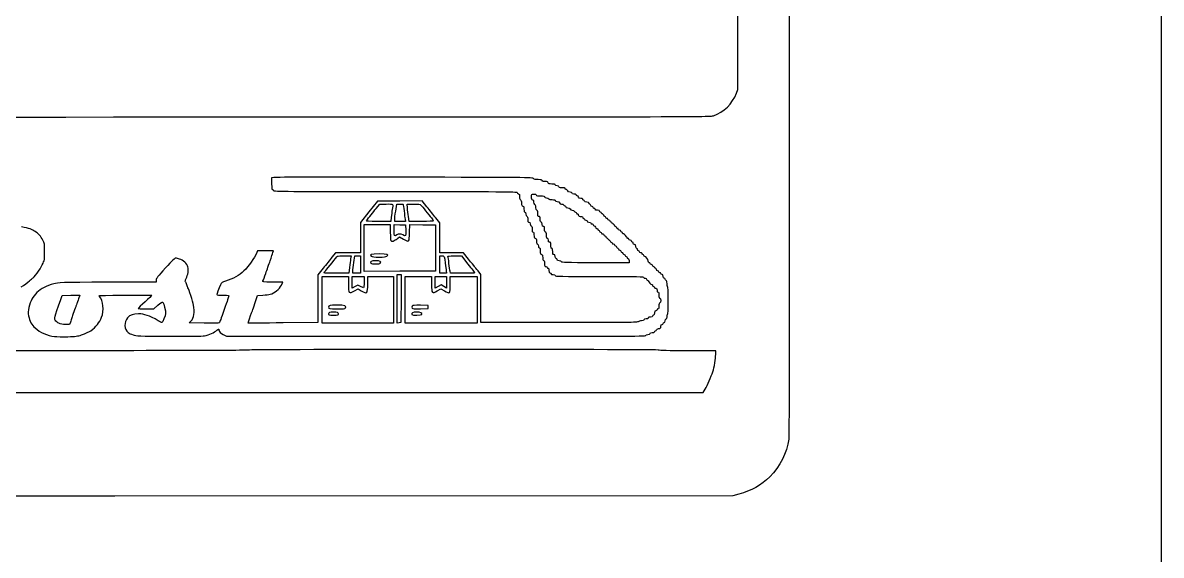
# Model space of a CAD drawing. Extents: x -1 to 1702, y -1 to 1135.
# Drawn here: x 1483.6 to 1702.3, y 445.6 to 548 of the extents above; entities that cross this region are included whole.
import ezdxf

# ---------------------------------------------------------------- set-up
doc = ezdxf.new("R2010")
doc.units = 0
doc.layers.get('0').update_dxf_attribs({"linetype": 'CONTINUOUS'})

msp = doc.modelspace()

# ---------------------------------------------------------------- linework, layer by layer
at = {"color": 7}
for points in [[(-1.300459, 1135.300309), (1702.300343, 1135.300309), (1702.300343, -1.300509), (-1.300459, -1.300509)], [(-1.300459, 850.558845), (1702.300343, 850.558845), (1702.300343, -1.300506), (-1.300459, -1.300506)], [(1549.586881, 509.927931)], [(1552.255156, 501.792674)], [(1553.514931, 503.099721)], [(1555.499506, 494.918714), (1555.499506, 499.577932), (1555.889506, 499.577977), (1556.279506, 499.578014), (1556.246506, 494.971192), (1556.213506, 490.364362), (1555.856206, 490.311937), (1555.498981, 490.259512)], [(1562.819506, 498.077977), (1562.819506, 499.217939), (1563.899506, 499.217939), (1564.979505, 499.217939), (1564.979505, 498.076439), (1564.979505, 496.934932), (1564.471305, 497.255722), (1563.963181, 497.576534), (1563.391306, 497.257274), (1562.819506, 496.938014)], [(1545.550306, 493.170914)], [(1544.219506, 492.005092)], [(1560.250756, 491.916157)]]:
    msp.add_lwpolyline(points, close=True, dxfattribs=at)
for points in [[(1620.679604, 534.411193), (1620.959504, 535.157931), (1620.989504, 649.813795)], [(1616.281604, 530.084376), (1616.281904, 530.084376)], [(1531.769506, 518.239446), (1531.379506, 518.167146), (1531.379506, 517.032584)], [(1561.222981, 512.579669), (1560.286456, 513.741029), (1556.006656, 513.709529), (1551.726931, 513.678029), (1550.073181, 511.640241), (1548.419506, 509.602446), (1548.419506, 506.690241), (1548.419506, 503.778029), (1546.026256, 503.778029), (1543.633006, 503.778029), (1542.962506, 502.908029)], [(1551.454606, 512.278221), (1552.149706, 513.137931), (1553.404606, 513.137931)], [(1555.218256, 511.787931), (1555.419706, 513.137931), (1555.992556, 513.137931)], [(1557.456631, 512.387931), (1557.384631, 513.137931), (1558.635331, 513.137931)], [(1554.358381, 510.587931), (1554.280381, 509.777931), (1551.875281, 509.777931)], [(1557.018856, 510.227931), (1557.090106, 509.777931), (1556.054806, 509.777931), (1555.019431, 509.777931), (1555.019431, 510.107931), (1555.018156, 510.107931)], [(1560.133981, 509.777931), (1557.808531, 509.777931), (1557.668581, 510.707931)], [(1569.202155, 502.548014), (1568.20773, 503.778014), (1565.933655, 503.778014), (1563.659506, 503.778014), (1563.659506, 506.641754), (1563.659506, 509.505494), (1562.909506, 510.461894)], [(1557.873106, 507.663194), (1557.906856, 509.182776), (1560.393256, 509.150376), (1562.879656, 509.117976), (1562.879656, 504.677976), (1562.879656, 500.237977), (1556.009656, 500.207002), (1549.139656, 500.176027), (1549.139506, 504.676941)], [(1549.139506, 504.676941), (1549.139506, 509.177931), (1551.659506, 509.177931), (1554.179506, 509.177931), (1554.179506, 507.692616)], [(1554.899356, 508.102499), (1554.899506, 508.102431)], [(1554.899506, 508.102431), (1554.899506, 509.186939), (1556.009506, 509.152439), (1557.119506, 509.117939), (1557.154006, 508.067939)], [(1555.643131, 506.574359), (1555.966756, 506.813601), (1556.721256, 506.364134)], [(1531.625656, 503.808059), (1531.725106, 504.138059), (1530.185281, 504.138059), (1528.645382, 504.138059), (1528.508807, 503.808059)], [(1545.403156, 503.176101), (1546.646731, 503.177601), (1546.556806, 502.607602)], [(1547.174581, 501.925559), (1547.369656, 503.177939), (1547.894581, 503.177939), (1548.419506, 503.177939), (1548.419506, 501.497939), (1548.419506, 499.817939), (1547.699506, 499.817939), (1546.979506, 499.817939), (1546.979506, 500.245559)], [(1563.659506, 501.497932), (1563.659506, 503.177931), (1564.071405, 503.177931)], [(1566.50868, 503.177931), (1567.823505, 503.177931), (1569.101505, 501.589837)], [(1546.328881, 500.957602), (1546.191031, 499.877602), (1543.825231, 499.845052)], [(1564.924755, 500.267932), (1564.982505, 499.817932), (1564.32108, 499.817932), (1563.659656, 499.817932), (1563.659506, 501.497932)], [(1587.059205, 502.037932), (1587.059505, 502.037932)], [(1600.042304, 502.277932), (1600.091054, 501.857932), (1593.57513, 501.857932)], [(1541.276956, 500.778029), (1540.261906, 499.518029), (1540.261906, 494.947679), (1540.261906, 490.377322), (1533.581881, 490.297679)], [(1541.099506, 494.717932), (1541.099506, 499.217932), (1543.619506, 499.217932), (1546.139506, 499.217932), (1546.139506, 497.714159)], [(1549.859506, 497.801932), (1549.859506, 499.217932), (1552.319506, 499.217932), (1554.779506, 499.217932), (1554.779506, 494.717932), (1554.779506, 490.217932), (1547.939506, 490.217932), (1541.099506, 490.217932), (1541.099506, 494.717932)], [(1541.463856, 499.905052), (1541.463856, 499.905412)], [(1546.859506, 498.086377), (1546.859506, 499.217932), (1547.999506, 499.217932), (1549.139506, 499.217932), (1549.139506, 498.137932)], [(1557.059506, 494.717932), (1557.059506, 499.217932), (1559.579506, 499.217932), (1562.099506, 499.217932), (1562.099506, 497.714159)], [(1565.699505, 497.657932), (1565.699505, 499.217932), (1568.279505, 499.217932), (1570.859505, 499.217932), (1570.859505, 494.717932), (1570.859505, 490.217932), (1563.959506, 490.217932), (1557.059506, 490.217932), (1557.059506, 494.717932)], [(1568.04498, 499.817932), (1565.71038, 499.817932), (1565.651805, 500.207932)], [(1586.624805, 490.338014), (1571.579505, 490.338014), (1571.579505, 494.966107), (1571.579505, 499.594207), (1571.03208, 500.276107)], [(1509.183407, 498.532904), (1509.183407, 498.147719), (1499.793407, 498.104069)], [(1533.254656, 497.568059), (1533.545956, 498.138059), (1531.559656, 498.138059)], [(1548.416431, 497.314094), (1547.960656, 497.570257), (1547.410081, 497.262539), (1546.859506, 496.954822), (1546.859506, 498.086377)], [(1547.277856, 496.447912), (1548.021106, 496.837012), (1548.603781, 496.467472)], [(1563.208306, 496.444417), (1563.911581, 496.834019), (1564.563705, 496.465979)], [(1490.855058, 494.777932), (1491.129858, 495.557932), (1492.817133, 495.591082), (1494.504407, 495.624232), (1494.277682, 494.931052)], [(1528.408007, 494.778044), (1528.681907, 495.558044), (1529.701906, 495.632969)], [(1507.219532, 492.983182), (1508.759507, 492.988432), (1509.539507, 493.698277)], [(1561.439506, 493.337932), (1561.439506, 493.637932), (1559.987131, 493.671457)], [(1559.987131, 493.004354), (1561.439506, 493.037879), (1561.439506, 493.337932)], [(1490.497458, 490.211429), (1490.497458, 490.211137)], [(1492.715883, 490.427864), (1492.560783, 489.977864), (1491.780183, 489.980864)], [(1518.385157, 490.245839), (1515.544832, 490.278089), (1515.873407, 490.638089)], [(1494.843407, 487.984979), (1494.839507, 487.984822)], [(1522.086407, 488.057999), (1522.679507, 487.757999), (1562.969506, 487.726799)], [(1616.697329, 484.24794), (1616.697329, 484.93794), (1611.237329, 484.93794)], [(1382.756286, 477.28791), (1382.678286, 476.89791), (1498.473782, 476.89791), (1614.269279, 476.89791), (1614.677204, 477.58791), (1614.679379, 477.58794)], [(1621.163879, 457.359683), (1619.999204, 457.03794), (1501.259207, 457.02339)]]:
    msp.add_lwpolyline(points, dxfattribs=at)
for points in [[(1630.834004, 619.217936), (1630.859504, 508.123266), (1630.834004, 468.668265), (1630.733504, 467.960782)], [(1616.281904, 530.084376), (1618.223954, 530.749978), (1619.940104, 532.438438), (1620.679604, 534.411193)], [(1385.594061, 530.007088), (1386.155211, 529.856008), (1401.169535, 529.836306), (1500.959207, 529.855671)], [(1500.959207, 529.855671), (1609.115504, 529.876671), (1615.713704, 529.889721), (1616.281604, 530.084376)], [(1531.379506, 517.032584), (1531.379506, 516.104084), (1531.412506, 515.898014), (1531.559506, 515.898014)], [(1556.859181, 518.274921), (1543.274356, 518.295246), (1531.984006, 518.279421), (1531.769506, 518.239446)], [(1581.712455, 518.028021), (1581.567255, 518.226636), (1580.21973, 518.240031), (1556.859181, 518.274921)], [(1582.602705, 517.818021), (1582.03953, 517.818021), (1581.82983, 517.867521), (1581.712455, 518.028021)], [(1583.339505, 517.638021), (1583.339505, 517.778481), (1583.177655, 517.818021), (1582.602705, 517.818021)], [(1583.890755, 517.458021), (1583.48073, 517.458021), (1583.339505, 517.504146), (1583.339505, 517.638021)], [(1584.50478, 517.218021), (1584.45378, 517.414079), (1584.341055, 517.458021), (1583.890755, 517.458021)], [(1585.21353, 516.978021), (1584.66843, 516.978021), (1584.55773, 517.015521), (1584.50478, 517.218021)], [(1585.859505, 516.798021), (1585.859505, 516.935736), (1585.707705, 516.978021), (1585.21353, 516.978021)], [(1586.219505, 516.618021), (1585.979505, 516.618021), (1585.859505, 516.678021), (1585.859505, 516.798021)], [(1586.579505, 516.438021), (1586.579505, 516.558021), (1586.459505, 516.618021), (1586.219505, 516.618021)], [(1587.179505, 516.258021), (1586.726205, 516.258021), (1586.579505, 516.302046), (1586.579505, 516.438021)], [(1587.779505, 516.078021), (1587.779505, 516.214019), (1587.63288, 516.258021), (1587.179505, 516.258021)], [(1531.559506, 515.898014), (1531.658506, 515.898014), (1531.739506, 515.817014), (1531.739506, 515.718014)], [(1531.739506, 515.718014), (1531.739506, 515.558631), (1534.419481, 515.538014), (1555.139506, 515.538014)], [(1555.139506, 515.538014), (1575.370305, 515.538014), (1578.539505, 515.514764), (1578.539505, 515.366106)], [(1578.539505, 515.366106), (1578.539505, 515.271554), (1578.647505, 515.159909), (1578.779505, 515.118014)], [(1578.779505, 515.118014), (1578.970755, 515.057339), (1579.019505, 514.936454), (1579.019505, 514.522769)], [(1579.019505, 514.522769), (1579.019505, 514.172069), (1579.078005, 513.981291), (1579.199505, 513.934626)], [(1581.299505, 514.506704), (1581.299505, 515.057609), (1581.299505, 515.057939), (1581.723255, 515.057939)], [(1581.539505, 513.892701), (1581.343455, 513.944001), (1581.299505, 514.056389), (1581.299505, 514.506704)], [(1581.723255, 515.057939), (1581.98928, 515.057939), (1582.17273, 514.990889), (1582.216155, 514.877939)], [(1582.216155, 514.877939), (1582.267905, 514.743906), (1582.48113, 514.697939), (1583.05233, 514.697939)], [(1583.05233, 514.697939), (1583.65428, 514.697939), (1583.819505, 514.659164), (1583.819505, 514.517939)], [(1583.819505, 514.517939), (1583.819505, 514.397519), (1583.939955, 514.337939), (1584.183255, 514.337939)], [(1584.183255, 514.337939), (1584.395955, 514.337939), (1584.57573, 514.263164), (1584.616155, 514.157939)], [(1584.616155, 514.157939), (1584.664155, 514.031879), (1584.861105, 513.977939), (1585.27233, 513.977939)], [(1588.005555, 515.898021), (1587.881205, 515.898021), (1587.779505, 515.979021), (1587.779505, 516.078021)], [(1588.294305, 515.658021), (1588.259805, 515.790854), (1588.13058, 515.898021), (1588.005555, 515.898021)], [(1588.728255, 515.418021), (1588.457955, 515.418021), (1588.33998, 515.483271), (1588.294305, 515.658021)], [(1589.099505, 515.238021), (1589.099505, 515.359236), (1588.97823, 515.418021), (1588.728255, 515.418021)], [(1589.44668, 515.058021), (1589.21808, 515.058021), (1589.099505, 515.119521), (1589.099505, 515.238021)], [(1589.86293, 514.878021), (1589.82393, 514.980621), (1589.64453, 515.058021), (1589.44668, 515.058021)], [(1590.10173, 514.698021), (1590.008355, 514.698021), (1589.90088, 514.779021), (1589.86293, 514.878021)], [(1590.334305, 514.458021), (1590.299805, 514.590021), (1590.195105, 514.698021), (1590.10173, 514.698021)], [(1590.768255, 514.218021), (1590.497955, 514.218021), (1590.37998, 514.283271), (1590.334305, 514.458021)], [(1591.139505, 514.038021), (1591.139505, 514.159236), (1591.01823, 514.218021), (1590.768255, 514.218021)], [(1549.586881, 509.927931), (1550.070031, 510.548571), (1550.869606, 511.554696), (1551.454606, 512.278221)], [(1553.404606, 513.137931), (1554.825331, 513.137931), (1554.746881, 513.212631), (1554.547906, 512.049974)], [(1554.547906, 512.049974), (1554.486406, 511.691339), (1554.401281, 511.033431), (1554.358381, 510.587931)], [(1555.992556, 513.137931), (1556.307556, 513.137931), (1556.594206, 513.091281), (1556.629381, 513.034289)], [(1556.629381, 513.034289), (1556.664631, 512.977289), (1556.750656, 512.423781), (1556.820481, 511.804289)], [(1557.668581, 510.707931), (1557.591481, 511.219431), (1557.496156, 511.975431), (1557.456631, 512.387931)], [(1558.635331, 513.137931), (1559.678431, 513.137931), (1559.915656, 513.103056), (1560.064681, 512.927939)], [(1560.064681, 512.927939), (1560.163006, 512.812439), (1560.562681, 512.312939), (1560.952906, 511.817931)], [(1562.909506, 510.461894), (1562.497006, 510.987929), (1561.738081, 511.940924), (1561.222981, 512.579669)], [(1579.199505, 513.934626), (1579.321905, 513.887676), (1579.379505, 513.695991), (1579.379505, 513.335774)], [(1579.379505, 513.335774), (1579.379505, 512.906931), (1579.425255, 512.794049), (1579.619505, 512.743251)], [(1579.619505, 512.743251), (1579.815555, 512.691951), (1579.859505, 512.579564), (1579.859505, 512.129249)], [(1579.859505, 512.129249), (1579.859505, 511.719269), (1579.905255, 511.578014), (1580.039505, 511.578014)], [(1581.779505, 513.480179), (1581.779505, 513.729021), (1581.710505, 513.848046), (1581.539505, 513.892701)], [(1581.959505, 513.061326), (1581.856455, 513.100851), (1581.779505, 513.279966), (1581.779505, 513.480179)], [(1582.139505, 512.465099), (1582.139505, 512.822984), (1582.081755, 513.014429), (1581.959505, 513.061326)], [(1582.319505, 511.937939), (1582.18683, 511.937939), (1582.139505, 512.076509), (1582.139505, 512.465099)], [(1582.499505, 511.337939), (1582.499505, 511.791269), (1582.455255, 511.937939), (1582.319505, 511.937939)], [(1585.27233, 513.977939), (1585.714305, 513.977939), (1585.859505, 513.933389), (1585.859505, 513.797939)], [(1585.859505, 513.797939), (1585.859505, 513.676724), (1585.98078, 513.617939), (1586.230755, 513.617939)], [(1586.230755, 513.617939), (1586.501055, 513.617939), (1586.61903, 513.552689), (1586.66478, 513.377939)], [(1586.66478, 513.377939), (1586.70828, 513.210629), (1586.82843, 513.137939), (1587.06063, 513.137939)], [(1587.06063, 513.137939), (1587.246105, 513.137939), (1587.424455, 513.058124), (1587.46293, 512.957939)], [(1587.46293, 512.957939), (1587.50118, 512.858939), (1587.614655, 512.777939), (1587.715755, 512.777939)], [(1587.715755, 512.777939), (1587.816855, 512.777939), (1587.899505, 512.696939), (1587.899505, 512.597939)], [(1587.899505, 512.597939), (1587.899505, 512.476724), (1588.02078, 512.417939), (1588.270755, 512.417939)], [(1588.270755, 512.417939), (1588.541055, 512.417939), (1588.65903, 512.352689), (1588.70478, 512.177939)], [(1588.70478, 512.177939), (1588.74828, 512.010629), (1588.86843, 511.937939), (1589.10063, 511.937939)], [(1589.10063, 511.937939), (1589.286105, 511.937939), (1589.464455, 511.858124), (1589.50293, 511.757939)], [(1591.319505, 513.858021), (1591.220505, 513.858021), (1591.139505, 513.939021), (1591.139505, 514.038021)], [(1591.499505, 513.678021), (1591.499505, 513.777021), (1591.418505, 513.858021), (1591.319505, 513.858021)], [(1591.919505, 513.498021), (1591.62618, 513.498021), (1591.499505, 513.552321), (1591.499505, 513.678021)], [(1592.339505, 513.330861), (1592.339505, 513.441899), (1592.198505, 513.498021), (1591.919505, 513.498021)], [(1592.519505, 513.094634), (1592.420505, 513.132584), (1592.339505, 513.238919), (1592.339505, 513.330861)], [(1592.699505, 512.841794), (1592.699505, 512.942856), (1592.618505, 513.056639), (1592.519505, 513.094634)], [(1592.939505, 512.658021), (1592.80398, 512.658021), (1592.699505, 512.738031), (1592.699505, 512.841794)], [(1593.179505, 512.478021), (1593.179505, 512.578019), (1593.072855, 512.658021), (1592.939505, 512.658021)], [(1593.359505, 512.298021), (1593.260505, 512.298021), (1593.179505, 512.379021), (1593.179505, 512.478021)], [(1593.539505, 512.118021), (1593.539505, 512.217021), (1593.458505, 512.298021), (1593.359505, 512.298021)], [(1593.959505, 511.938021), (1593.66618, 511.938021), (1593.539505, 511.992321), (1593.539505, 512.118021)], [(1594.379505, 511.758021), (1594.379505, 511.883736), (1594.25283, 511.938021), (1593.959505, 511.938021)], [(1551.875281, 509.777931), (1549.968856, 509.777931), (1549.494331, 509.809056), (1549.586881, 509.927931)], [(1555.018156, 510.107931), (1555.018156, 510.289431), (1555.107406, 511.045431), (1555.218256, 511.787931)], [(1556.820481, 511.804289), (1556.890231, 511.184781), (1556.979556, 510.475439), (1557.018856, 510.227931)], [(1562.459356, 509.897579), (1562.459356, 509.822166), (1561.599706, 509.777931), (1560.133981, 509.777931)], [(1560.952906, 511.817931), (1561.343131, 511.322931), (1561.841731, 510.715274), (1562.060881, 510.467579)], [(1562.060881, 510.467579), (1562.280031, 510.219891), (1562.459356, 509.963391), (1562.459356, 509.897579)], [(1580.039505, 511.578014), (1580.159955, 511.578014), (1580.219505, 511.457594), (1580.219505, 511.214249)], [(1580.219505, 511.214249), (1580.219505, 511.001594), (1580.294505, 510.821789), (1580.399505, 510.781409)], [(1580.399505, 510.781409), (1580.52168, 510.734534), (1580.579505, 510.543066), (1580.579505, 510.185174)], [(1580.579505, 510.185174), (1580.579505, 509.738024), (1580.616255, 509.658014), (1580.819505, 509.658014)], [(1582.739505, 510.737939), (1582.53153, 510.737939), (1582.499505, 510.817941), (1582.499505, 511.337939)], [(1582.979505, 510.197939), (1582.979505, 510.657929), (1582.944255, 510.737939), (1582.739505, 510.737939)], [(1583.159505, 509.657939), (1583.026155, 509.657939), (1582.979505, 509.797941), (1582.979505, 510.197939)], [(1589.50293, 511.757939), (1589.54118, 511.658939), (1589.654655, 511.577939), (1589.755755, 511.577939)], [(1589.755755, 511.577939), (1589.856855, 511.577939), (1589.939505, 511.496939), (1589.939505, 511.397939)], [(1589.939505, 511.397939), (1589.939505, 511.298939), (1590.020505, 511.217939), (1590.119505, 511.217939)], [(1590.119505, 511.217939), (1590.218505, 511.217939), (1590.299505, 511.142706), (1590.299505, 511.050779)], [(1590.299505, 511.050779), (1590.299505, 510.867299), (1590.551655, 510.737939), (1590.90933, 510.737939)], [(1590.90933, 510.737939), (1591.03593, 510.737939), (1591.139505, 510.656939), (1591.139505, 510.557939)], [(1591.139505, 510.557939), (1591.139505, 510.458939), (1591.220505, 510.377939), (1591.319505, 510.377939)], [(1591.319505, 510.377939), (1591.418505, 510.377939), (1591.499505, 510.296939), (1591.499505, 510.197939)], [(1591.499505, 510.197939), (1591.499505, 510.097941), (1591.606155, 510.017939), (1591.739505, 510.017939)], [(1591.739505, 510.017939), (1591.872855, 510.017939), (1591.979505, 509.937929), (1591.979505, 509.837939)], [(1591.979505, 509.837939), (1591.979505, 509.717931), (1592.099505, 509.657931), (1592.339505, 509.657931)], [(1594.559505, 511.578021), (1594.460505, 511.578021), (1594.379505, 511.659021), (1594.379505, 511.758021)], [(1594.739505, 511.398021), (1594.739505, 511.497021), (1594.658505, 511.578021), (1594.559505, 511.578021)], [(1594.930755, 511.218021), (1594.82553, 511.218021), (1594.739505, 511.299021), (1594.739505, 511.398021)], [(1595.18478, 510.978021), (1595.15028, 511.110021), (1595.035905, 511.218021), (1594.930755, 511.218021)], [(1595.41353, 510.738021), (1595.32218, 510.738021), (1595.21928, 510.846021), (1595.18478, 510.978021)], [(1595.579505, 510.558021), (1595.579505, 510.657021), (1595.504505, 510.738021), (1595.41353, 510.738021)], [(1595.759505, 510.378021), (1595.660505, 510.378021), (1595.579505, 510.459021), (1595.579505, 510.558021)], [(1595.939505, 510.198021), (1595.939505, 510.297021), (1595.858505, 510.378021), (1595.759505, 510.378021)], [(1596.179505, 510.018021), (1596.046155, 510.018021), (1595.939505, 510.098031), (1595.939505, 510.198021)], [(1596.419505, 509.838021), (1596.419505, 509.938019), (1596.312855, 510.018021), (1596.179505, 510.018021)], [(1596.599505, 509.658021), (1596.500505, 509.658021), (1596.419505, 509.739021), (1596.419505, 509.838021)], [(1485.959508, 507.838281), (1485.285333, 508.278119), (1484.828133, 508.439106), (1483.319508, 508.767921)], [(1487.416908, 506.177939), (1487.011608, 506.958584), (1486.614558, 507.410939), (1485.959508, 507.838281)], [(1554.179506, 507.692616), (1554.179506, 505.961676), (1554.261781, 505.788141), (1554.920881, 506.128979)], [(1555.446406, 507.194189), (1554.970381, 506.834114), (1554.899356, 506.951999), (1554.899356, 508.102499)], [(1557.154006, 508.067939), (1557.191506, 506.933729), (1557.154006, 506.871509), (1556.579356, 507.197939)], [(1556.721256, 506.364134), (1557.787981, 505.728681), (1557.831406, 505.777679), (1557.873106, 507.663194)], [(1580.819505, 509.658014), (1581.00618, 509.658014), (1581.059505, 509.578011), (1581.059505, 509.298014)], [(1581.059505, 509.298014), (1581.059505, 509.058014), (1581.119505, 508.938014), (1581.239505, 508.938014)], [(1581.239505, 508.938014), (1581.37548, 508.938014), (1581.419505, 508.791351), (1581.419505, 508.338014)], [(1581.419505, 508.338014), (1581.419505, 507.884684), (1581.463755, 507.738014), (1581.599505, 507.738014)], [(1581.599505, 507.738014), (1581.732405, 507.738014), (1581.779505, 507.598911), (1581.779505, 507.206106)], [(1583.339505, 509.237939), (1583.339505, 509.531264), (1583.285505, 509.657939), (1583.159505, 509.657939)], [(1583.579505, 508.817939), (1583.385255, 508.817939), (1583.339505, 508.897941), (1583.339505, 509.237939)], [(1583.819505, 508.277939), (1583.819505, 508.737929), (1583.784255, 508.817939), (1583.579505, 508.817939)], [(1583.999505, 507.737939), (1583.866155, 507.737939), (1583.819505, 507.877941), (1583.819505, 508.277939)], [(1584.179505, 507.137939), (1584.179505, 507.591269), (1584.135255, 507.737939), (1583.999505, 507.737939)], [(1592.339505, 509.657931), (1592.579505, 509.657931), (1592.699505, 509.597931), (1592.699505, 509.477931)], [(1592.699505, 509.477931), (1592.699505, 509.377934), (1592.806155, 509.297931), (1592.939505, 509.297931)], [(1592.939505, 509.297931), (1593.072855, 509.297931), (1593.179505, 509.217921), (1593.179505, 509.117931)], [(1593.179505, 509.117931), (1593.179505, 509.018931), (1593.254505, 508.937931), (1593.345555, 508.937931)], [(1593.345555, 508.937931), (1593.43683, 508.937931), (1593.53973, 508.829931), (1593.574305, 508.697931)], [(1593.574305, 508.697931), (1593.608805, 508.565931), (1593.723105, 508.457931), (1593.828255, 508.457931)], [(1593.828255, 508.457931), (1593.93348, 508.457931), (1594.019505, 508.376931), (1594.019505, 508.277931)], [(1594.019505, 508.277931), (1594.019505, 508.178931), (1594.100505, 508.097931), (1594.199505, 508.097931)], [(1594.199505, 508.097931), (1594.298505, 508.097931), (1594.379505, 508.016931), (1594.379505, 507.917931)], [(1594.379505, 507.917931), (1594.379505, 507.818931), (1594.460505, 507.737931), (1594.559505, 507.737931)], [(1594.559505, 507.737931), (1594.658505, 507.737931), (1594.739505, 507.656931), (1594.739505, 507.557931)], [(1594.739505, 507.557931), (1594.739505, 507.457934), (1594.846155, 507.377931), (1594.979505, 507.377931)], [(1596.779505, 509.478021), (1596.779505, 509.577021), (1596.698505, 509.658021), (1596.599505, 509.658021)], [(1596.970755, 509.298021), (1596.86553, 509.298021), (1596.779505, 509.379021), (1596.779505, 509.478021)], [(1597.22478, 509.058021), (1597.19028, 509.190021), (1597.075905, 509.298021), (1596.970755, 509.298021)], [(1597.45353, 508.818021), (1597.36218, 508.818021), (1597.25928, 508.926021), (1597.22478, 509.058021)], [(1597.619505, 508.638021), (1597.619505, 508.737021), (1597.544505, 508.818021), (1597.45353, 508.818021)], [(1597.799505, 508.458021), (1597.700505, 508.458021), (1597.619505, 508.539021), (1597.619505, 508.638021)], [(1597.979505, 508.278021), (1597.979505, 508.377021), (1597.898505, 508.458021), (1597.799505, 508.458021)], [(1598.219505, 508.098021), (1598.086155, 508.098021), (1597.979505, 508.178031), (1597.979505, 508.278021)], [(1598.459505, 507.918021), (1598.459505, 508.018019), (1598.352855, 508.098021), (1598.219505, 508.098021)], [(1598.639505, 507.738021), (1598.540505, 507.738021), (1598.459505, 507.819021), (1598.459505, 507.918021)], [(1598.819505, 507.558021), (1598.819505, 507.657021), (1598.738505, 507.738021), (1598.639505, 507.738021)], [(1598.969505, 507.375951), (1598.887005, 507.377451), (1598.819505, 507.459021), (1598.819505, 507.558021)], [(1487.759508, 503.957939), (1487.759508, 505.439601), (1487.742258, 505.551081), (1487.416908, 506.177939)], [(1554.920881, 506.128979), (1555.140106, 506.242356), (1555.465156, 506.442771), (1555.643131, 506.574359)], [(1556.579356, 507.197939), (1556.193331, 507.418604), (1555.741231, 507.417081), (1555.446406, 507.194189)], [(1581.779505, 507.206106), (1581.779505, 506.779574), (1581.826755, 506.659094), (1582.019505, 506.598014)], [(1582.019505, 506.598014), (1582.210755, 506.537339), (1582.259505, 506.416454), (1582.259505, 506.002769)], [(1582.259505, 506.002769), (1582.259505, 505.652069), (1582.318005, 505.461291), (1582.439505, 505.414626)], [(1582.439505, 505.414626), (1582.538505, 505.376601), (1582.619505, 505.208849), (1582.619505, 505.041786)], [(1584.359505, 506.537939), (1584.22353, 506.537939), (1584.179505, 506.684601), (1584.179505, 507.137939)], [(1584.539505, 506.177939), (1584.539505, 506.417939), (1584.479505, 506.537939), (1584.359505, 506.537939)], [(1584.779505, 505.817931), (1584.59283, 505.817931), (1584.539505, 505.897941), (1584.539505, 506.177939)], [(1585.019505, 505.217931), (1585.019505, 505.737929), (1584.987255, 505.817931), (1584.779505, 505.817931)], [(1594.979505, 507.377931), (1595.112855, 507.377931), (1595.219505, 507.297921), (1595.219505, 507.197931)], [(1595.219505, 507.197931), (1595.219505, 507.098931), (1595.300505, 507.017931), (1595.399505, 507.017931)], [(1595.399505, 507.017931), (1595.498505, 507.017931), (1595.579505, 506.966406), (1595.579505, 506.903391)], [(1595.579505, 506.903391), (1595.579505, 506.840391), (1595.71698, 506.651391), (1595.88498, 506.483391)], [(1595.88498, 506.483391), (1596.05298, 506.315391), (1596.24198, 506.177931), (1596.30498, 506.177931)], [(1596.30498, 506.177931), (1596.36798, 506.177931), (1596.419505, 506.096931), (1596.419505, 505.997931)], [(1596.419505, 505.997931), (1596.419505, 505.898931), (1596.500505, 505.817931), (1596.599505, 505.817931)], [(1596.599505, 505.817931), (1596.698505, 505.817931), (1596.779505, 505.736931), (1596.779505, 505.637931)], [(1596.779505, 505.637931), (1596.779505, 505.537934), (1596.886155, 505.457931), (1597.019505, 505.457931)], [(1597.019505, 505.457931), (1597.152855, 505.457931), (1597.259505, 505.377921), (1597.259505, 505.277931)], [(1599.659504, 506.671116), (1599.659504, 506.855459), (1599.15243, 507.373431), (1598.969505, 507.375951)], [(1599.839504, 506.538021), (1599.740504, 506.538021), (1599.659504, 506.597946), (1599.659504, 506.671116)], [(1600.019504, 506.358021), (1600.019504, 506.457021), (1599.938504, 506.538021), (1599.839504, 506.538021)], [(1600.259504, 506.178021), (1600.126154, 506.178021), (1600.019504, 506.258031), (1600.019504, 506.358021)], [(1600.499504, 505.998021), (1600.499504, 506.098019), (1600.392854, 506.178021), (1600.259504, 506.178021)], [(1600.679504, 505.818021), (1600.580504, 505.818021), (1600.499504, 505.899021), (1600.499504, 505.998021)], [(1600.859504, 505.578021), (1600.859504, 505.711356), (1600.779479, 505.818021), (1600.679504, 505.818021)], [(1601.099504, 505.338021), (1600.939529, 505.338021), (1600.859504, 505.418031), (1600.859504, 505.578021)], [(1601.339504, 504.978021), (1601.339504, 505.258019), (1601.286254, 505.338021), (1601.099504, 505.338021)], [(1487.304783, 501.445499), (1487.758908, 502.396709), (1487.759508, 502.399942), (1487.759508, 503.957939)], [(1528.508807, 503.808059), (1528.071557, 502.751316), (1526.989307, 501.193634), (1526.047532, 500.265697)], [(1531.093981, 502.248059), (1531.331656, 502.924559), (1531.570906, 503.626559), (1531.625656, 503.808059)], [(1544.031106, 503.086101), (1544.101606, 503.134626), (1544.719156, 503.175096), (1545.403156, 503.176101)], [(1552.019506, 503.537931), (1550.432206, 503.537931), (1550.069956, 503.431791), (1550.524156, 503.099721)], [(1553.514931, 503.099721), (1553.969056, 503.431791), (1553.606806, 503.537931), (1552.019506, 503.537931)], [(1564.071405, 503.177931), (1564.551105, 503.177931), (1564.553955, 503.171931), (1564.736955, 501.737932)], [(1565.252355, 503.025374), (1565.207355, 503.143056), (1565.49438, 503.177931), (1566.50868, 503.177931)], [(1582.619505, 505.041786), (1582.619505, 504.851766), (1582.687005, 504.738014), (1582.799505, 504.738014)], [(1582.799505, 504.738014), (1582.93593, 504.738014), (1582.979505, 504.590106), (1582.979505, 504.126786)], [(1582.979505, 504.126786), (1582.979505, 503.616471), (1583.019255, 503.505186), (1583.219505, 503.452784)], [(1583.219505, 503.452784), (1583.413755, 503.402009), (1583.459505, 503.289104), (1583.459505, 502.860254)], [(1585.199505, 504.617931), (1585.06353, 504.617931), (1585.019505, 504.764594), (1585.019505, 505.217931)], [(1585.379505, 504.017931), (1585.379505, 504.471261), (1585.335255, 504.617931), (1585.199505, 504.617931)], [(1585.619505, 503.417931), (1585.41153, 503.417931), (1585.379505, 503.497934), (1585.379505, 504.017931)], [(1585.859505, 503.057931), (1585.859505, 503.337921), (1585.806255, 503.417931), (1585.619505, 503.417931)], [(1597.259505, 505.277931), (1597.259505, 505.178931), (1597.340505, 505.097931), (1597.439505, 505.097931)], [(1597.439505, 505.097931), (1597.538505, 505.097931), (1597.619505, 505.016931), (1597.619505, 504.917931)], [(1597.619505, 504.917931), (1597.619505, 504.818931), (1597.694505, 504.737931), (1597.785555, 504.737931)], [(1597.785555, 504.737931), (1597.87683, 504.737931), (1597.97973, 504.629931), (1598.014305, 504.497931)], [(1598.014305, 504.497931), (1598.048805, 504.365931), (1598.163105, 504.257931), (1598.268255, 504.257931)], [(1598.268255, 504.257931), (1598.37348, 504.257931), (1598.459505, 504.176931), (1598.459505, 504.077931)], [(1598.459505, 504.077931), (1598.459505, 503.978931), (1598.534505, 503.897931), (1598.625555, 503.897931)], [(1598.625555, 503.897931), (1598.71683, 503.897931), (1598.81973, 503.789931), (1598.854305, 503.657931)], [(1598.854305, 503.657931), (1598.888805, 503.525931), (1599.003105, 503.417931), (1599.108255, 503.417931)], [(1599.108255, 503.417931), (1599.213479, 503.417931), (1599.299504, 503.336931), (1599.299504, 503.237931)], [(1599.299504, 503.237931), (1599.299504, 503.138931), (1599.380504, 503.057931), (1599.479504, 503.057931)], [(1601.519504, 504.618021), (1601.399504, 504.618021), (1601.339504, 504.738021), (1601.339504, 504.978021)], [(1601.699504, 504.378021), (1601.699504, 504.511356), (1601.619479, 504.618021), (1601.519504, 504.618021)], [(1601.879504, 504.138021), (1601.779529, 504.138021), (1601.699504, 504.244694), (1601.699504, 504.378021)], [(1602.059504, 503.958021), (1602.059504, 504.057021), (1601.978504, 504.138021), (1601.879504, 504.138021)], [(1602.299504, 503.778021), (1602.166154, 503.778021), (1602.059504, 503.858031), (1602.059504, 503.958021)], [(1602.539504, 503.598021), (1602.539504, 503.698019), (1602.432854, 503.778021), (1602.299504, 503.778021)], [(1602.719504, 503.418021), (1602.620504, 503.418021), (1602.539504, 503.499021), (1602.539504, 503.598021)], [(1602.899504, 503.238021), (1602.899504, 503.337021), (1602.818504, 503.418021), (1602.719504, 503.418021)], [(1603.049504, 503.055951), (1602.967004, 503.057451), (1602.899504, 503.139021), (1602.899504, 503.238021)], [(1485.435933, 498.856439), (1485.643758, 498.860189), (1486.904508, 500.607104), (1487.304783, 501.445499)], [(1512.989582, 502.764081), (1512.862307, 502.812906), (1512.253157, 502.236247), (1510.995557, 500.876242)], [(1513.691132, 502.563262), (1513.406057, 502.635037), (1513.090307, 502.725404), (1512.989582, 502.764081)], [(1515.296057, 501.039959), (1515.117932, 501.701662), (1514.397632, 502.385347), (1513.691132, 502.563262)], [(1514.938832, 498.792119), (1515.314132, 499.528259), (1515.458507, 500.436509), (1515.296057, 501.039959)], [(1530.243031, 499.812277), (1530.473356, 500.475457), (1530.856306, 501.571559), (1531.093981, 502.248059)], [(1542.962506, 502.908029), (1542.593656, 502.429529), (1541.835181, 501.471029), (1541.276956, 500.778029)], [(1541.772331, 500.357939), (1541.939656, 500.555939), (1542.487381, 501.230939), (1542.989581, 501.857939)], [(1542.989581, 501.857939), (1543.491781, 502.484939), (1543.960456, 503.037614), (1544.031106, 503.086101)], [(1546.556806, 502.607602), (1546.507306, 502.294102), (1546.404781, 501.551602), (1546.328881, 500.957602)], [(1546.979506, 500.245559), (1546.979506, 500.480752), (1547.067256, 501.236752), (1547.174581, 501.925559)], [(1551.359506, 502.217932), (1550.452981, 502.217932), (1550.207656, 502.101442), (1550.463856, 501.792674)], [(1550.463856, 501.792674), (1550.562556, 501.673762), (1550.848756, 501.617932), (1551.359506, 501.617932)], [(1550.524156, 503.099721), (1550.676856, 502.988054), (1551.140056, 502.937931), (1552.019506, 502.937931)], [(1552.255156, 501.792674), (1552.511431, 502.101442), (1552.266406, 502.217932), (1551.359506, 502.217932)], [(1551.359506, 501.617932), (1551.870256, 501.617932), (1552.156456, 501.673732), (1552.255156, 501.792674)], [(1552.019506, 502.937931), (1552.898956, 502.937931), (1553.362156, 502.988031), (1553.514931, 503.099721)], [(1564.736955, 501.737932), (1564.808955, 501.176932), (1564.893105, 500.515432), (1564.924755, 500.267932)], [(1565.452005, 501.735374), (1565.374455, 502.360972), (1565.284605, 502.941471), (1565.252355, 503.025374)], [(1565.651805, 500.207932), (1565.619555, 500.422432), (1565.52963, 501.109777), (1565.452005, 501.735374)], [(1569.101505, 501.589837), (1569.804405, 500.716379), (1570.379505, 499.960379), (1570.379505, 499.909837)], [(1570.340655, 501.138014), (1570.261455, 501.237014), (1569.74913, 501.871514), (1569.202155, 502.548014)], [(1571.03208, 500.276107), (1570.73103, 500.651167), (1570.419855, 501.039014), (1570.340655, 501.138014)], [(1583.459505, 502.860254), (1583.459505, 502.500044), (1583.517255, 502.308374), (1583.639505, 502.261409)], [(1583.639505, 502.261409), (1583.76168, 502.214534), (1583.819505, 502.023067), (1583.819505, 501.665174)], [(1583.819505, 501.665174), (1583.819505, 501.218024), (1583.856255, 501.138014), (1584.059505, 501.138014)], [(1584.059505, 501.138014), (1584.192855, 501.138014), (1584.299505, 501.058012), (1584.299505, 500.958014)], [(1584.299505, 500.958014), (1584.299505, 500.859014), (1584.380505, 500.778014), (1584.479505, 500.778014)], [(1586.039505, 502.697932), (1585.919505, 502.697932), (1585.859505, 502.817931), (1585.859505, 503.057931)], [(1586.219505, 502.457932), (1586.219505, 502.591259), (1586.13948, 502.697932), (1586.039505, 502.697932)], [(1586.639505, 502.217932), (1586.29953, 502.217932), (1586.219505, 502.263682), (1586.219505, 502.457932)], [(1587.059505, 502.037932), (1587.059505, 502.163639), (1586.93283, 502.217932), (1586.639505, 502.217932)], [(1593.57513, 501.857932), (1587.863205, 501.857932), (1587.059205, 501.880132), (1587.059205, 502.037932)], [(1599.479504, 503.057931), (1599.578504, 503.057931), (1599.659504, 502.976931), (1599.659504, 502.877931)], [(1599.659504, 502.877931), (1599.659504, 502.778931), (1599.734579, 502.697932), (1599.826379, 502.697932)], [(1599.826379, 502.697932), (1599.927779, 502.697932), (1600.012529, 502.533074), (1600.042304, 502.277932)], [(1603.739504, 502.171117), (1603.739504, 502.498582), (1603.307654, 503.052381), (1603.049504, 503.055951)], [(1603.919504, 501.858022), (1603.805504, 501.858022), (1603.739504, 501.972817), (1603.739504, 502.171117)], [(1604.099504, 501.678022), (1604.099504, 501.777022), (1604.018504, 501.858022), (1603.919504, 501.858022)], [(1604.339504, 501.498022), (1604.206154, 501.498022), (1604.099504, 501.578032), (1604.099504, 501.678022)], [(1604.579504, 501.318022), (1604.579504, 501.418019), (1604.472854, 501.498022), (1604.339504, 501.498022)], [(1604.759504, 501.138022), (1604.660504, 501.138022), (1604.579504, 501.219022), (1604.579504, 501.318022)], [(1604.939504, 500.958022), (1604.939504, 501.057022), (1604.858504, 501.138022), (1604.759504, 501.138022)], [(1605.119504, 500.778022), (1605.020504, 500.778022), (1604.939504, 500.859022), (1604.939504, 500.958022)], [(1484.819508, 498.353159), (1485.116508, 498.629137), (1485.393858, 498.855614), (1485.435933, 498.856439)], [(1510.995557, 500.876242), (1509.448007, 499.202647), (1509.184682, 498.862124), (1509.183407, 498.532904)], [(1514.808707, 498.207464), (1514.748707, 498.283184), (1514.801207, 498.525682), (1514.938832, 498.792119)], [(1526.047532, 500.265697), (1525.207382, 499.437877), (1523.906882, 498.718379), (1522.522157, 498.315329)], [(1529.698756, 498.372277), (1529.767756, 498.501089), (1530.012631, 499.149089), (1530.243031, 499.812277)], [(1543.825231, 499.845052), (1542.524131, 499.827127), (1541.461456, 499.854202), (1541.463856, 499.905052)], [(1541.463856, 499.905412), (1541.463856, 499.956262), (1541.605006, 500.159939), (1541.772331, 500.357939)], [(1570.379505, 499.909837), (1570.379505, 499.859287), (1569.32898, 499.817932), (1568.04498, 499.817932)], [(1584.479505, 500.778014), (1584.605205, 500.778014), (1584.659505, 500.651347), (1584.659505, 500.358014)], [(1584.659505, 500.358014), (1584.659505, 500.064689), (1584.713505, 499.938014), (1584.839505, 499.938014)], [(1584.839505, 499.938014), (1584.938505, 499.938014), (1585.019505, 499.857014), (1585.019505, 499.758014)], [(1585.019505, 499.758014), (1585.019505, 499.632307), (1585.14618, 499.578014), (1585.439505, 499.578014)], [(1585.439505, 499.578014), (1585.73283, 499.578014), (1585.859505, 499.523714), (1585.859505, 499.398014)], [(1585.859505, 499.398014), (1585.859505, 499.239712), (1586.88618, 499.218014), (1594.379505, 499.218014)], [(1594.379505, 499.218014), (1601.872829, 499.218014), (1602.899504, 499.196339), (1602.899504, 499.038014)], [(1602.899504, 499.038014), (1602.899504, 498.938024), (1603.006154, 498.858014), (1603.139504, 498.858014)], [(1603.139504, 498.858014), (1603.272854, 498.858014), (1603.379504, 498.778012), (1603.379504, 498.678014)], [(1605.299504, 500.538022), (1605.299504, 500.671357), (1605.219479, 500.778022), (1605.119504, 500.778022)], [(1605.539504, 500.298022), (1605.379529, 500.298022), (1605.299504, 500.378032), (1605.299504, 500.538022)], [(1605.779504, 500.118022), (1605.779504, 500.218019), (1605.672854, 500.298022), (1605.539504, 500.298022)], [(1605.959504, 499.938022), (1605.860504, 499.938022), (1605.779504, 500.019022), (1605.779504, 500.118022)], [(1606.139504, 499.758022), (1606.139504, 499.857022), (1606.058504, 499.938022), (1605.959504, 499.938022)], [(1606.379504, 499.578022), (1606.246154, 499.578022), (1606.139504, 499.658032), (1606.139504, 499.758022)], [(1606.619504, 499.218022), (1606.619504, 499.498019), (1606.566254, 499.578022), (1606.379504, 499.578022)], [(1606.799504, 498.858022), (1606.679504, 498.858022), (1606.619504, 498.978022), (1606.619504, 499.218022)], [(1606.979504, 498.690862), (1606.979504, 498.782797), (1606.898504, 498.858022), (1606.799504, 498.858022)], [(1483.259508, 497.208772), (1483.820508, 497.562209), (1484.522508, 498.077174), (1484.819508, 498.353159)], [(1489.502808, 497.815334), (1488.065883, 497.424307), (1487.098758, 496.911014), (1486.280133, 496.104989)], [(1499.793407, 498.104069), (1490.786658, 498.062219), (1490.366658, 498.050444), (1489.502808, 497.815334)], [(1515.061907, 497.598089), (1514.978657, 497.862089), (1514.864732, 498.136319), (1514.808707, 498.207464)], [(1515.298982, 496.998089), (1515.251732, 497.064089), (1515.145082, 497.334089), (1515.061907, 497.598089)], [(1516.373507, 493.722187), (1516.241207, 494.377342), (1515.451532, 496.784722), (1515.298982, 496.998089)], [(1521.547157, 497.606129), (1521.205007, 496.830697), (1520.821907, 495.835439), (1520.821907, 495.722054)], [(1522.522157, 498.315329), (1521.826007, 498.112679), (1521.744482, 498.053392), (1521.547157, 497.606129)], [(1531.559656, 498.138059), (1529.626981, 498.138059), (1529.576806, 498.144059), (1529.698756, 498.372277)], [(1531.081906, 495.799274), (1531.975606, 496.026179), (1532.816431, 496.710697), (1533.254656, 497.568059)], [(1546.139506, 497.714159), (1546.139506, 495.911114), (1546.175506, 495.870914), (1547.277856, 496.447912)], [(1549.005856, 497.057932), (1548.932356, 497.057932), (1548.667081, 497.173199), (1548.416431, 497.314094)], [(1548.603781, 496.467472), (1549.702381, 495.770774), (1549.859506, 495.937777), (1549.859506, 497.801932)], [(1549.139506, 498.137932), (1549.139506, 497.424337), (1549.093756, 497.057932), (1549.005856, 497.057932)], [(1562.099506, 497.714159), (1562.099506, 495.908902), (1562.146006, 495.855862), (1563.208306, 496.444417)], [(1564.563705, 496.465979), (1565.68938, 495.830699), (1565.699505, 495.841334), (1565.699505, 497.657932)], [(1603.379504, 498.678014), (1603.379504, 498.579014), (1603.460504, 498.498014), (1603.559504, 498.498014)], [(1603.559504, 498.498014), (1603.658504, 498.498014), (1603.739504, 498.438089), (1603.739504, 498.364927)], [(1603.739504, 498.364927), (1603.739504, 498.180584), (1604.246579, 497.662612), (1604.429504, 497.660092)], [(1604.429504, 497.660092), (1604.512004, 497.658592), (1604.579504, 497.577014), (1604.579504, 497.478014)], [(1604.579504, 497.478014), (1604.579504, 497.379014), (1604.660504, 497.298014), (1604.759504, 497.298014)], [(1604.759504, 497.298014), (1604.858504, 497.298014), (1604.939504, 497.217014), (1604.939504, 497.118014)], [(1604.939504, 497.118014), (1604.939504, 497.018024), (1605.046154, 496.938014), (1605.179504, 496.938014)], [(1605.179504, 496.938014), (1605.366179, 496.938014), (1605.419504, 496.858012), (1605.419504, 496.578014)], [(1605.419504, 496.578014), (1605.419504, 496.338014), (1605.479504, 496.218014), (1605.599504, 496.218014)], [(1607.159504, 498.454634), (1607.060504, 498.492659), (1606.979504, 498.598919), (1606.979504, 498.690862)], [(1607.339504, 497.841794), (1607.339504, 498.214439), (1607.283254, 498.407294), (1607.159504, 498.454634)], [(1607.459504, 497.298022), (1607.393504, 497.298022), (1607.339504, 497.542717), (1607.339504, 497.841794)], [(1607.579504, 494.598022), (1607.579504, 496.318019), (1607.536004, 497.298022), (1607.459504, 497.298022)], [(1486.280133, 496.104989), (1485.442533, 495.280349), (1485.054183, 494.560934), (1484.750058, 493.270994)], [(1489.800708, 490.815637), (1489.590108, 491.222819), (1489.551408, 491.077252), (1490.855058, 494.777932)], [(1494.277682, 494.931052), (1494.153032, 494.549804), (1494.003482, 494.129864), (1493.945282, 493.997864)], [(1498.280807, 495.373372), (1498.114382, 495.539474), (1498.232807, 495.560857), (1499.467682, 495.587182)], [(1498.713332, 491.380177), (1499.225132, 492.576689), (1498.999982, 494.655689), (1498.280807, 495.373372)], [(1499.467682, 495.587182), (1503.042482, 495.663434), (1508.339657, 495.669494), (1508.339582, 495.597382)], [(1508.339582, 495.597382), (1508.339582, 495.553057), (1507.759007, 494.993077), (1507.049507, 494.352959)], [(1509.539507, 493.698277), (1510.142357, 494.246894), (1510.351082, 494.375174), (1510.458482, 494.263057)], [(1520.821907, 495.722054), (1520.821907, 495.664829), (1521.367682, 495.618059), (1522.034732, 495.618059)], [(1522.034732, 495.618059), (1523.143082, 495.618059), (1523.240057, 495.599984), (1523.160332, 495.408059)], [(1522.914407, 494.718059), (1522.827107, 494.454059), (1522.534232, 493.617059), (1522.263557, 492.858059)], [(1523.160332, 495.408059), (1523.112332, 495.292559), (1523.001632, 494.982059), (1522.914407, 494.718059)], [(1527.885632, 493.218044), (1528.022282, 493.647044), (1528.257407, 494.349044), (1528.408007, 494.778044)], [(1529.701906, 495.632969), (1530.262906, 495.674144), (1530.883906, 495.749009), (1531.081906, 495.799274)], [(1605.599504, 496.218014), (1605.735479, 496.218014), (1605.779504, 496.071352), (1605.779504, 495.618014)], [(1605.779504, 495.618014), (1605.779504, 495.164684), (1605.823754, 495.018014), (1605.959504, 495.018014)], [(1605.959504, 495.018014), (1606.084154, 495.018014), (1606.139504, 494.892772), (1606.139504, 494.610854)], [(1606.139504, 494.610854), (1606.139504, 494.359634), (1606.070504, 494.177234), (1605.959504, 494.134627)], [(1607.459504, 491.898022), (1607.535929, 491.898022), (1607.579504, 492.878032), (1607.579504, 494.598022)], [(1484.750058, 493.270994), (1484.564733, 492.485069), (1484.556933, 492.272669), (1484.689308, 491.623417)], [(1493.397183, 492.437864), (1493.220033, 491.975864), (1493.029158, 491.435864), (1492.973058, 491.237864)], [(1493.779457, 493.517864), (1493.746457, 493.385864), (1493.574333, 492.899864), (1493.397183, 492.437864)], [(1493.945282, 493.997864), (1493.887532, 493.865864), (1493.812457, 493.649864), (1493.779457, 493.517864)], [(1505.719532, 493.083539), (1505.697782, 493.025489), (1506.372482, 492.980317), (1507.219532, 492.983182)], [(1507.049507, 494.352959), (1506.340007, 493.712857), (1505.741507, 493.141612), (1505.719532, 493.083539)], [(1510.458482, 494.263057), (1510.665257, 494.047199), (1511.024582, 492.624419), (1511.003282, 492.105719)], [(1515.873407, 490.638089), (1516.484207, 491.307479), (1516.652057, 492.342584), (1516.373507, 493.722187)], [(1522.263557, 492.858059), (1521.992882, 492.099059), (1521.687482, 491.235059), (1521.584882, 490.938059)], [(1526.868482, 490.251479), (1526.832482, 490.287329), (1527.344357, 491.800214), (1527.526907, 492.198044)], [(1527.526907, 492.198044), (1527.587657, 492.330044), (1527.748907, 492.789044), (1527.885632, 493.218044)], [(1543.966381, 493.697932), (1542.527281, 493.697932), (1542.299506, 493.648357), (1542.299506, 493.335082)], [(1542.299506, 493.335082), (1542.299506, 493.025857), (1542.435406, 492.997994), (1543.994806, 492.987404)], [(1543.259506, 492.377932), (1542.524731, 492.377932), (1542.299506, 492.290459), (1542.299506, 492.005092)], [(1544.219506, 492.005092), (1544.219506, 492.290459), (1543.994281, 492.377932), (1543.259506, 492.377932)], [(1545.550306, 493.170914), (1545.858106, 493.541782), (1545.388831, 493.697932), (1543.966381, 493.697932)], [(1543.994806, 492.987404), (1545.138406, 492.979604), (1545.419056, 493.012754), (1545.550306, 493.170914)], [(1559.211256, 492.377932), (1558.527781, 492.377932), (1558.147531, 492.176219), (1558.316281, 491.903182)], [(1558.382431, 493.521457), (1558.259356, 493.373114), (1558.259356, 493.302697), (1558.382431, 493.154354)], [(1559.987131, 493.671457), (1558.801081, 493.698832), (1558.506856, 493.671359), (1558.382431, 493.521457)], [(1558.382431, 493.154354), (1558.506856, 493.004452), (1558.801081, 492.976957), (1559.987131, 493.004354)], [(1560.250756, 491.916134), (1560.402406, 492.161534), (1559.915281, 492.377932), (1559.211256, 492.377932)], [(1604.939504, 492.198014), (1604.939504, 491.904689), (1604.885504, 491.778014), (1604.759504, 491.778014)], [(1605.179504, 492.618014), (1604.985254, 492.618014), (1604.939504, 492.538012), (1604.939504, 492.198014)], [(1605.419504, 492.798014), (1605.419504, 492.698024), (1605.312854, 492.618014), (1605.179504, 492.618014)], [(1605.599504, 492.978014), (1605.500504, 492.978014), (1605.419504, 492.897014), (1605.419504, 492.798014)], [(1605.779504, 493.521787), (1605.779504, 493.118444), (1605.733004, 492.978014), (1605.599504, 492.978014)], [(1605.959504, 494.134627), (1605.836129, 494.087302), (1605.779504, 493.894432), (1605.779504, 493.521787)], [(1484.689308, 491.623417), (1484.899533, 490.592437), (1485.248733, 489.944249), (1485.933933, 489.313072)], [(1490.497458, 490.211137), (1490.189358, 490.351019), (1489.920183, 490.584532), (1489.800708, 490.815637)], [(1491.780183, 489.980864), (1491.274383, 489.982364), (1490.822733, 490.063754), (1490.497458, 490.211429)], [(1492.973058, 491.237864), (1492.916808, 491.039864), (1492.801233, 490.675364), (1492.715883, 490.427864)], [(1496.639507, 488.795474), (1497.648932, 489.555959), (1498.257482, 490.314374), (1498.713332, 491.380177)], [(1503.697532, 491.279677), (1502.961257, 490.488119), (1503.028757, 488.989529), (1503.826457, 488.417999)], [(1505.784707, 492.017939), (1504.776332, 492.017999), (1504.192007, 491.811329), (1503.697532, 491.279677)], [(1509.599507, 490.698997), (1507.837982, 491.711992), (1506.953357, 492.017872), (1505.784707, 492.017939)], [(1510.270007, 490.345979), (1510.231007, 490.350479), (1509.929507, 490.509217), (1509.599507, 490.698997)], [(1511.003282, 492.105719), (1510.986032, 491.679689), (1510.422857, 490.328699), (1510.270007, 490.345979)], [(1521.311882, 490.305839), (1521.264632, 490.255139), (1519.947332, 490.228117), (1518.385157, 490.245839)], [(1521.584882, 490.938059), (1521.482282, 490.641059), (1521.359507, 490.356569), (1521.311882, 490.305839)], [(1533.581881, 490.297679), (1529.907856, 490.253879), (1526.886857, 490.233104), (1526.868482, 490.251479)], [(1542.299506, 492.005092), (1542.299506, 491.801137), (1542.397606, 491.777932), (1543.259506, 491.777932)], [(1543.259506, 491.777932), (1544.121406, 491.777932), (1544.219506, 491.801107), (1544.219506, 492.005092)], [(1558.316281, 491.903182), (1558.423681, 491.729437), (1560.142456, 491.740942), (1560.250756, 491.916157)], [(1601.819504, 490.518014), (1601.688179, 490.359772), (1599.852029, 490.338014), (1586.624805, 490.338014)], [(1602.434204, 490.698014), (1602.166979, 490.698014), (1601.905304, 490.621387), (1601.819504, 490.518014)], [(1602.899504, 490.878014), (1602.899504, 490.748969), (1602.767804, 490.698014), (1602.434204, 490.698014)], [(1603.319504, 491.058014), (1603.026179, 491.058014), (1602.899504, 491.003714), (1602.899504, 490.878014)], [(1603.739504, 491.238014), (1603.739504, 491.112307), (1603.612829, 491.058014), (1603.319504, 491.058014)], [(1604.159504, 491.418014), (1603.866179, 491.418014), (1603.739504, 491.363714), (1603.739504, 491.238014)], [(1604.579504, 491.598014), (1604.579504, 491.472307), (1604.452829, 491.418014), (1604.159504, 491.418014)], [(1604.759504, 491.778014), (1604.660504, 491.778014), (1604.579504, 491.697014), (1604.579504, 491.598014)], [(1606.379504, 489.978022), (1606.512854, 489.978022), (1606.619504, 490.058032), (1606.619504, 490.158022)], [(1606.619504, 490.158022), (1606.619504, 490.257022), (1606.700504, 490.338022), (1606.799504, 490.338022)], [(1606.799504, 490.338022), (1606.919504, 490.338022), (1606.979504, 490.458022), (1606.979504, 490.698022)], [(1606.979504, 490.698022), (1606.979504, 490.938022), (1607.039504, 491.058022), (1607.159504, 491.058022)], [(1607.159504, 491.058022), (1607.285204, 491.058022), (1607.339504, 491.184697), (1607.339504, 491.478022)], [(1607.339504, 491.478022), (1607.339504, 491.709022), (1607.393504, 491.898022), (1607.459504, 491.898022)], [(1485.933933, 489.313072), (1486.848708, 488.470417), (1488.229083, 487.871227), (1489.683408, 487.685437)], [(1492.203408, 487.640512), (1493.736707, 487.680562), (1494.127907, 487.731622), (1494.843407, 487.984979)], [(1494.839507, 487.984822), (1495.643957, 488.269672), (1496.383907, 488.602919), (1496.639507, 488.795474)], [(1503.826457, 488.417999), (1503.964682, 488.318999), (1504.375157, 488.132414), (1504.738607, 488.003369)], [(1504.738607, 488.003369), (1505.355182, 487.784452), (1505.815307, 487.765829), (1511.600657, 487.725637)], [(1511.600657, 487.725637), (1515.631532, 487.697662), (1518.041882, 487.727137), (1518.487907, 487.809397)], [(1518.487907, 487.809397), (1519.333307, 487.965689), (1520.410607, 488.447429), (1520.845982, 488.863837)], [(1520.845982, 488.863837), (1521.151907, 489.156502), (1521.176957, 489.161737), (1521.244607, 488.947057)], [(1521.244607, 488.947057), (1521.394682, 488.470994), (1521.509357, 488.349854), (1522.086407, 488.057999)], [(1562.969506, 487.726799), (1598.837055, 487.698974), (1603.259504, 487.715549), (1603.259504, 487.876799)], [(1603.259504, 487.876799), (1603.259504, 488.003917), (1603.384904, 488.058014), (1603.679504, 488.058014)], [(1603.679504, 488.058014), (1603.972829, 488.058014), (1604.099504, 488.112314), (1604.099504, 488.238022)], [(1604.099504, 488.238022), (1604.099504, 488.363737), (1604.226179, 488.418022), (1604.519504, 488.418022)], [(1604.519504, 488.418022), (1604.812829, 488.418022), (1604.939504, 488.472322), (1604.939504, 488.598022)], [(1604.939504, 488.598022), (1604.939504, 488.697022), (1605.020504, 488.778022), (1605.119504, 488.778022)], [(1605.119504, 488.778022), (1605.218504, 488.778022), (1605.299504, 488.853022), (1605.299504, 488.944672)], [(1605.299504, 488.944672), (1605.299504, 489.040109), (1605.478979, 489.144982), (1605.719504, 489.190102)], [(1605.719504, 489.190102), (1606.086929, 489.259027), (1606.139504, 489.313259), (1606.139504, 489.623459)], [(1606.139504, 489.623459), (1606.139504, 489.898019), (1606.193504, 489.978022), (1606.379504, 489.978022)], [(1489.683408, 487.685437), (1490.079408, 487.634887), (1491.213408, 487.614637), (1492.203408, 487.640512)], [(1526.937332, 485.05866), (1526.937332, 484.979782), (1503.489332, 484.928962), (1457.727334, 484.90866)], [(1566.35733, 485.177939), (1540.315381, 485.177939), (1526.937332, 485.13744), (1526.937332, 485.05866)], [(1605.777329, 485.05794), (1605.777329, 485.137687), (1592.55738, 485.177939), (1566.35733, 485.177939)], [(1611.237329, 484.93794), (1607.677379, 484.93794), (1605.777329, 484.979715), (1605.777329, 485.05794)], [(1616.143754, 480.91794), (1616.417129, 481.762207), (1616.694704, 483.431775), (1616.697329, 484.24794)], [(1614.679379, 477.58794), (1615.118579, 478.33086), (1615.829429, 479.947462), (1616.143754, 480.91794)], [(1630.733504, 467.960782), (1630.353029, 465.270383), (1629.069404, 462.73695), (1627.073204, 460.736783)], [(1627.073204, 460.736783), (1625.494679, 459.155085), (1623.465704, 457.995548), (1621.163879, 457.359683)], [(1501.259207, 457.02339), (1435.952209, 457.015365), (1382.163636, 457.05054), (1381.729011, 457.101555)]]:
    msp.add_open_spline(points, degree=3, dxfattribs=at)

doc.saveas('drawing.dxf')
